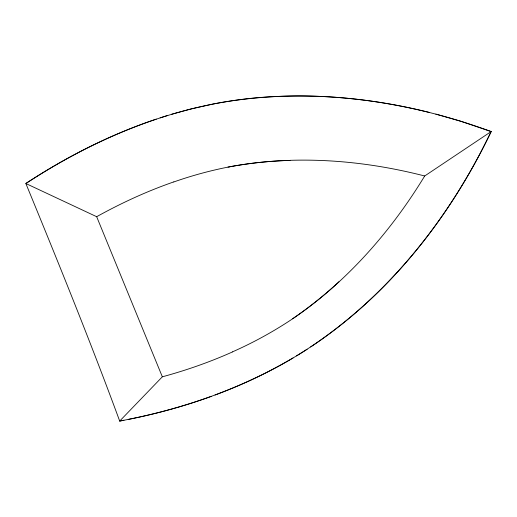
<?xml version="1.0" encoding="UTF-8"?>
<svg xmlns="http://www.w3.org/2000/svg" width="517" height="517" viewBox="0 0 517 517"><rect width="100%" height="100%" fill="white"/><g stroke="black" fill="none" stroke-linecap="round" stroke-linejoin="round"><path stroke-width="0.78" d="M435.831 114.108L460.77 121.236L491.15 131.57C450.378 216.823 389.844 294.296 310.665 346.933M171.625 114.251L190.98 108.945L213.224 103.995C306.077 86.261 402.956 99.115 491.15 131.57C447.961 221.78 382.561 303.44 296.519 355.89M491.15 131.57L424.696 175.987C401.03 214.917 372.473 251.01 338.945 281.914M232.476 351.941C209.812 362.087 186.294 370.308 162.338 376.809L119.692 421.058C90.275 341.149 58.221 262.248 25.85 183.503C66.519 156.903 110.179 134.607 156.296 119.11M307.143 349.24C250.461 385.785 185.803 408.798 119.692 421.058L123.964 420.256M293.016 357.99C268.252 372.686 242.066 384.939 215.078 394.975M429.524 112.493C378.334 99.71 325.283 93.758 272.543 96.679C184.091 101.041 99.303 135.254 25.85 183.503L96.666 216.701C121.359 203 147.112 191.161 173.802 181.894M211.182 396.41C184.175 406.194 156.392 413.807 128.229 419.423M160.115 117.844L167.779 115.42M173.815 181.945A376.202 354.836 -25.1 0 1 227.991 167.114L229.878 166.81M290.018 160.335C335.365 158.913 380.803 164.71 424.696 175.987M96.666 216.701L162.338 376.809M292.551 318.821A377.643 356.2 -25.1 0 0 338.9 281.875A375.924 354.584 -25.1 0 1 289.791 320.682A377.371 355.942 -25.1 0 1 232.443 351.877M227.991 167.101A375.924 354.578 -25.1 0 1 290.018 160.399A376.912 355.509 -25.1 0 0 229.871 166.745"/></g></svg>
